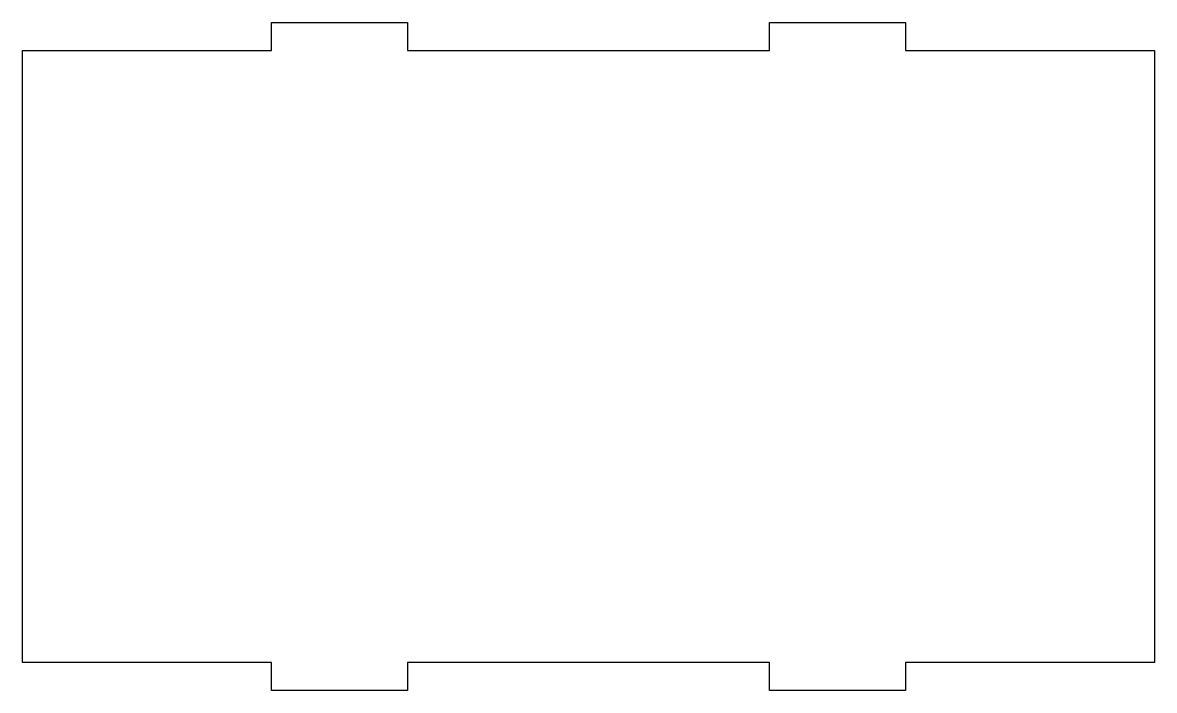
# Model space of a CAD drawing. Header units: millimetres. Extents: x 0 to 122, y -3 to 69.
import ezdxf

# ---------------------------------------------------------------- set-up
doc = ezdxf.new("R2010")
doc.units = ezdxf.units.MM

msp = doc.modelspace()

# ---------------------------------------------------------------- linework, layer by layer
msp.add_lwpolyline([(26.84, 69), (41.48, 69), (41.48, 66), (80.52, 66), (80.52, 69), (95.16, 69), (95.16, 66), (122, 66), (122, 0), (95.16, 0), (95.16, -3), (80.52, -3), (80.52, 0), (41.48, 0), (41.48, -3), (26.84, -3), (26.84, 0), (0, 0), (0, 66), (26.84, 66)], close=True)

doc.saveas('drawing.dxf')
